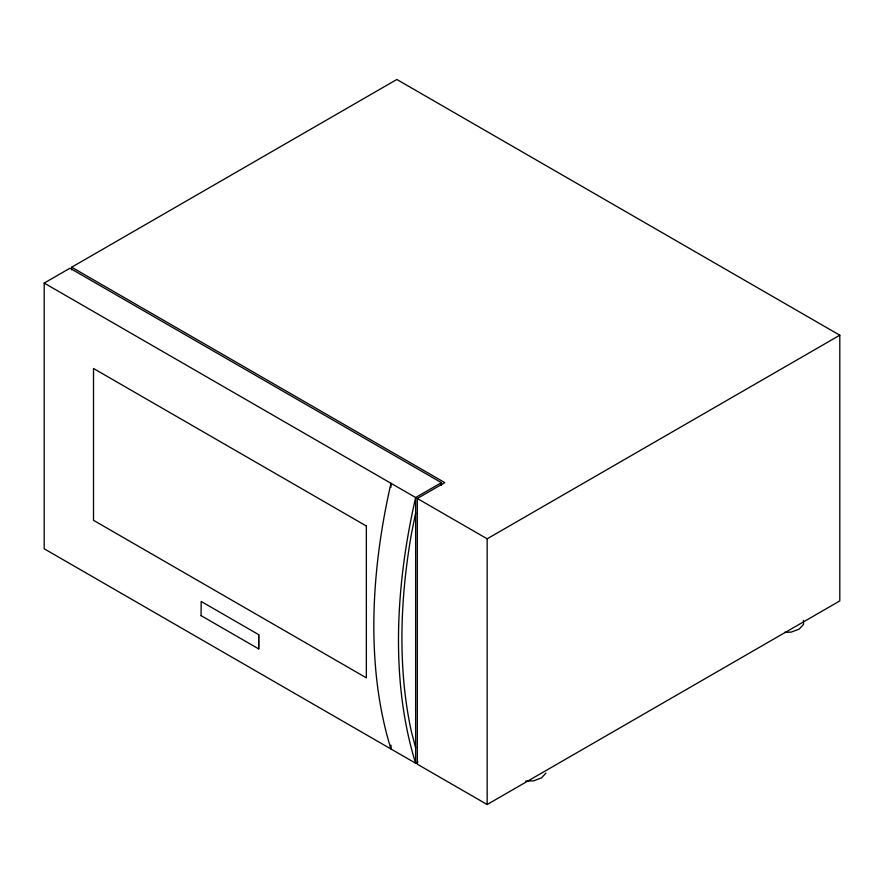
<?xml version="1.0" encoding="UTF-8"?>
<svg xmlns="http://www.w3.org/2000/svg" width="884" height="884" viewBox="0 0 884 884"><rect width="100%" height="100%" fill="white"/><g stroke="black" fill="none" stroke-linecap="round" stroke-linejoin="round"><path stroke-width="1.33" d="M415.657 512.974L411.535 533.339A552.511 318.991 -60 0 0 411.524 732.206L415.657 747.798M545.936 773.102L541.494 777.876L533.604 780.837L525.693 781.136M417.999 761.886L415.657 763.246L44.2 548.787L44.2 283.079L69.958 268.206L441.425 482.664L441.425 485.371M71.681 267.211L396.839 79.483L839.8 335.213L839.8 600.921L487.161 804.517L417.303 764.196L417.303 498.488L444.785 482.62L71.681 267.211L71.681 269.963M201.077 615.728L201.165 601.451L258.692 634.657L258.692 648.9L201.165 615.684M441.425 482.664L415.657 497.537A557.727 322.008 -60 0 0 415.635 763.268L415.657 497.537L44.2 283.079M258.692 634.657L258.692 648.9M417.303 498.488L487.161 538.809L839.8 335.213M784.627 632.358L791.213 632.104L799.114 629.154L803.556 624.369L803.412 620.38M487.161 538.809L487.161 804.517M391.004 487.161L391.004 483.305A557.727 322.008 -60 0 0 390.982 749.035L391.004 745.146M366.352 526.002L93.505 368.484L93.505 520.311L366.352 677.84L366.352 526.002"/></g></svg>
